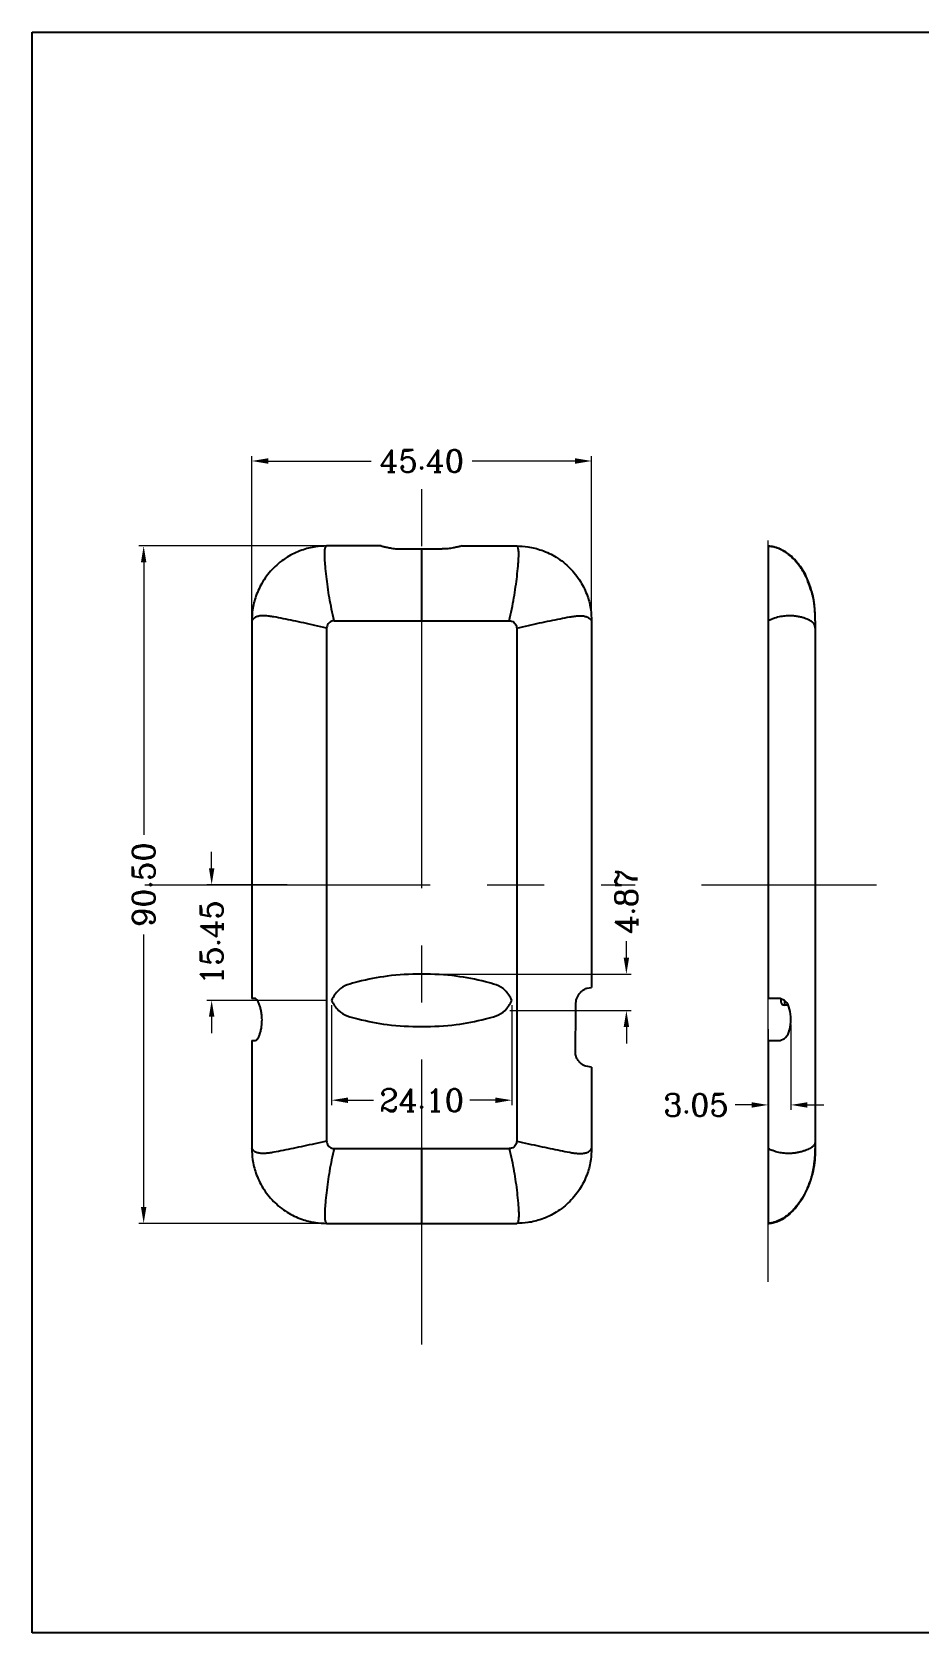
# Model space of a CAD drawing. Header units: millimetres. Extents: x -3610 to -2795, y 672 to 1276.
# Drawn here: x -3117.8 to -2999.1, y 969.9 to 1183.8 of the extents above; entities that cross this region are included whole.
import ezdxf

# ---------------------------------------------------------------- set-up
doc = ezdxf.new("R2010")
doc.units = ezdxf.units.MM
doc.header["$MEASUREMENT"] = 0
doc.linetypes.add('CENTER', pattern=[50.8, 31.75, -6.35, 6.35, -6.35])
doc.layers.add('dim', color=7, linetype='Continuous')
doc.layers.add('moldbase', color=7, linetype='Continuous', lineweight=20)
doc.styles.add('ROMANC', font='romanc.shx', dxfattribs={"bigfont": 'gbcbig.shx'})
doc.dimstyles.new('YanXiu', dxfattribs={"dimtxt": 3, "dimasz": 2.2, "dimexe": 0.66, "dimexo": 0.66, "dimgap": 0.66, "dimtad": 0, "dimzin": 1, "dimdsep": 46, "dimtxsty": 'ROMANC', "dimcen": 0, "dimclrd": 256, "dimclre": 3, "dimclrt": 3, "dimazin": 0, "dimtfac": 1, "dimtofl": 0, "dimtmove": 0, "dimatfit": 3, "dimfxl": 0, "dimlwd": 5, "dimlwe": 5, "dimarcsym": 0})

# ---------------------------------------------------------------- blocks, each defined once
blk = doc.blocks.new('*D85')
at = {"layer": 'Defpoints', "color": 0, "transparency": 16777216}
for p in [(-3076.11, 1115.15), (-3102.85, 1024.65), (-3076.11, 1024.65)]:
    blk.add_point(p, dxfattribs=at)
at = {"layer": 'dim', "color": 3, "lineweight": 5, "transparency": 16777216}
for p, q in [((-3076.77, 1115.15), (-3103.51, 1115.15)), ((-3076.77, 1024.65), (-3103.51, 1024.65))]:
    blk.add_line(p, q, dxfattribs=at)
at = {"layer": 'dim', "lineweight": 5, "transparency": 16777216}
for p, q in [((-3102.85, 1112.95), (-3102.85, 1076.56)), ((-3102.85, 1026.85), (-3102.85, 1063.24))]:
    blk.add_line(p, q, dxfattribs=at)
at = {"layer": 'dim', "transparency": 16777216}
for points in [[(-3103.22, 1112.95), (-3102.49, 1112.95), (-3102.85, 1115.15)], [(-3103.22, 1026.85), (-3102.49, 1026.85), (-3102.85, 1024.65)]]:
    blk.add_solid(points, dxfattribs=at)
at = {"layer": 'dim', "color": 3, "transparency": 16777216, "insert": (-3102.85, 1069.9), "char_height": 3, "attachment_point": 5, "rotation": 90, "style": 'ROMANC'}
blk.add_mtext('90.50', dxfattribs=at)
blk = doc.blocks.new('*D86')
at = {"layer": 'Defpoints', "color": 0, "transparency": 16777216}
for p in [(-3043.01, 1126.5), (-3088.41, 1099.62), (-3043.01, 1099.62)]:
    blk.add_point(p, dxfattribs=at)
at = {"layer": 'dim', "color": 3, "lineweight": 5, "transparency": 16777216}
for p, q in [((-3088.41, 1100.28), (-3088.41, 1127.16)), ((-3043.01, 1100.28), (-3043.01, 1127.16))]:
    blk.add_line(p, q, dxfattribs=at)
at = {"layer": 'dim', "lineweight": 5, "transparency": 16777216}
for p, q in [((-3086.21, 1126.5), (-3072.44, 1126.5)), ((-3045.21, 1126.5), (-3058.97, 1126.5))]:
    blk.add_line(p, q, dxfattribs=at)
at = {"layer": 'dim', "transparency": 16777216}
for points in [[(-3086.21, 1126.87), (-3086.21, 1126.13), (-3088.41, 1126.5)], [(-3045.21, 1126.87), (-3045.21, 1126.13), (-3043.01, 1126.5)]]:
    blk.add_solid(points, dxfattribs=at)
at = {"layer": 'dim', "color": 3, "transparency": 16777216, "insert": (-3065.71, 1126.5), "char_height": 3, "attachment_point": 5, "style": 'ROMANC'}
blk.add_mtext('45.40', dxfattribs=at)
blk = doc.blocks.new('*D87')
at = {"layer": 'Defpoints', "color": 0, "transparency": 16777216}
for p in [(-3019.43, 1051.27), (-3016.38, 1051.9), (-3019.43, 1040.48)]:
    blk.add_point(p, dxfattribs=at)
at = {"layer": 'dim', "color": 3, "lineweight": 5, "transparency": 16777216}
for p, q in [((-3019.43, 1050.61), (-3019.43, 1039.82)), ((-3016.38, 1051.24), (-3016.38, 1039.82))]:
    blk.add_line(p, q, dxfattribs=at)
at = {"layer": 'dim', "lineweight": 5, "transparency": 16777216}
for p, q in [((-3021.63, 1040.48), (-3023.83, 1040.48)), ((-3014.18, 1040.48), (-3011.98, 1040.48))]:
    blk.add_line(p, q, dxfattribs=at)
at = {"layer": 'dim', "transparency": 16777216}
for points in [[(-3021.63, 1040.84), (-3021.63, 1040.11), (-3019.43, 1040.48)], [(-3014.18, 1040.84), (-3014.18, 1040.11), (-3016.38, 1040.48)]]:
    blk.add_solid(points, dxfattribs=at)
at = {"layer": 'dim', "color": 3, "transparency": 16777216, "insert": (-3029.06, 1040.48), "char_height": 3, "attachment_point": 5, "style": 'ROMANC'}
blk.add_mtext('3.05', dxfattribs=at)
blk = doc.blocks.new('*D105')
at = {"layer": 'Defpoints', "color": 0, "transparency": 16777216}
for p in [(-3093.77, 1069.9), (-3083.01, 1069.9), (-3077.76, 1054.45)]:
    blk.add_point(p, dxfattribs=at)
at = {"layer": 'dim', "lineweight": 5, "transparency": 16777216}
for p, q in [((-3093.77, 1072.1), (-3093.77, 1074.3)), ((-3093.77, 1052.25), (-3093.77, 1050.05))]:
    blk.add_line(p, q, dxfattribs=at)
at = {"layer": 'dim', "color": 3, "lineweight": 5, "transparency": 16777216}
for p, q in [((-3083.67, 1069.9), (-3094.43, 1069.9)), ((-3078.42, 1054.45), (-3094.43, 1054.45))]:
    blk.add_line(p, q, dxfattribs=at)
at = {"layer": 'dim', "transparency": 16777216}
for points in [[(-3094.13, 1072.1), (-3093.4, 1072.1), (-3093.77, 1069.9)], [(-3094.13, 1052.25), (-3093.4, 1052.25), (-3093.77, 1054.45)]]:
    blk.add_solid(points, dxfattribs=at)
at = {"layer": 'dim', "color": 3, "transparency": 16777216, "insert": (-3093.77, 1062.17), "char_height": 3, "attachment_point": 5, "rotation": 90, "style": 'ROMANC'}
blk.add_mtext('15.45', dxfattribs=at)
blk = doc.blocks.new('*D106')
at = {"layer": 'Defpoints', "color": 0, "transparency": 16777216}
for p in [(-3077.76, 1054.45), (-3053.66, 1054.45), (-3053.66, 1041.11)]:
    blk.add_point(p, dxfattribs=at)
at = {"layer": 'dim', "color": 3, "lineweight": 5, "transparency": 16777216}
for p, q in [((-3077.76, 1053.79), (-3077.76, 1040.45)), ((-3053.66, 1053.79), (-3053.66, 1040.45))]:
    blk.add_line(p, q, dxfattribs=at)
at = {"layer": 'dim', "lineweight": 5, "transparency": 16777216}
for p, q in [((-3075.56, 1041.11), (-3072.15, 1041.11)), ((-3055.86, 1041.11), (-3059.26, 1041.11))]:
    blk.add_line(p, q, dxfattribs=at)
at = {"layer": 'dim', "transparency": 16777216}
for points in [[(-3075.56, 1041.47), (-3075.56, 1040.74), (-3077.76, 1041.11)], [(-3055.86, 1041.47), (-3055.86, 1040.74), (-3053.66, 1041.11)]]:
    blk.add_solid(points, dxfattribs=at)
at = {"layer": 'dim', "color": 3, "transparency": 16777216, "insert": (-3065.71, 1041.11), "char_height": 3, "attachment_point": 5, "style": 'ROMANC'}
blk.add_mtext('24.10', dxfattribs=at)
blk = doc.blocks.new('*D107')
at = {"layer": 'Defpoints', "color": 0, "transparency": 16777216}
for p in [(-3065.71, 1057.95), (-3038.36, 1057.95), (-3054.6, 1053.08)]:
    blk.add_point(p, dxfattribs=at)
at = {"layer": 'dim', "lineweight": 5, "transparency": 16777216}
for p, q in [((-3038.36, 1060.15), (-3038.36, 1062.35)), ((-3038.36, 1050.88), (-3038.36, 1048.68))]:
    blk.add_line(p, q, dxfattribs=at)
at = {"layer": 'dim', "color": 3, "lineweight": 5, "transparency": 16777216}
for p, q in [((-3065.05, 1057.95), (-3037.7, 1057.95)), ((-3053.94, 1053.08), (-3037.7, 1053.08))]:
    blk.add_line(p, q, dxfattribs=at)
at = {"layer": 'dim', "transparency": 16777216}
for points in [[(-3038.72, 1060.15), (-3037.99, 1060.15), (-3038.36, 1057.95)], [(-3038.72, 1050.88), (-3037.99, 1050.88), (-3038.36, 1053.08)]]:
    blk.add_solid(points, dxfattribs=at)
at = {"layer": 'dim', "color": 3, "transparency": 16777216, "insert": (-3038.36, 1067.65), "char_height": 3, "attachment_point": 5, "rotation": 90, "style": 'ROMANC'}
blk.add_mtext('4.87', dxfattribs=at)

msp = doc.modelspace()

# ---------------------------------------------------------------- linework, layer by layer
at = {"color": 7, "linetype": 'Continuous'}
for p, q in [((-3071.106, 1115.148), (-3078.406, 1115.148)), ((-3065.706, 1105.148), (-3065.706, 1114.753)), ((-3060.305, 1115.148), (-3053.006, 1115.148)), ((-3019.427, 1115.148), (-3019.427, 1054.698)), ((-3017.777, 1114.75), (-3017.777, 1114.753)), ((-3088.406, 1105.148), (-3088.406, 1054.698)), ((-3078.406, 1104.147), (-3078.406, 1035.648)), ((-3077.405, 1105.148), (-3054.006, 1105.148)), ((-3053.006, 1104.147), (-3053.006, 1035.648)), ((-3043.006, 1105.148), (-3043.006, 1056.174)), ((-3013.127, 1105.148), (-3013.127, 1034.648)), ((-3087.99, 1054.698), (-3088.406, 1054.698)), ((-3043.66, 1056.058), (-3043.006, 1056.174)), ((-3017.827, 1054.698), (-3019.427, 1054.698)), ((-3017.727, 1054.598), (-3017.727, 1054.298)), ((-3017.227, 1054.448), (-3017.227, 1053.798)), ((-3016.768, 1053.798), (-3017.227, 1053.798)), ((-3088.406, 1049.098), (-3087.931, 1049.098)), ((-3088.406, 1049.098), (-3088.406, 1034.648)), ((-3019.427, 1049.098), (-3019.427, 1024.648)), ((-3019.427, 1049.098), (-3017.827, 1049.098)), ((-3043.006, 1045.522), (-3043.794, 1045.661)), ((-3043.006, 1045.522), (-3043.006, 1034.648)), ((-3077.405, 1034.648), (-3054.006, 1034.648)), ((-3065.706, 1024.648), (-3065.706, 1034.648)), ((-3078.406, 1024.648), (-3053.006, 1024.648)), ((-3019.427, 1024.648), (-3019.284, 1024.655)), ((-3019.425, 1024.648), (-3019.427, 1024.648))]:
    msp.add_line(p, q, dxfattribs=at)
for centre, start, end in [((-3017.227, 1054.598), 170.73983, 180), ((-3017.227, 1054.298), 180, 269.9998)]:
    msp.add_arc(centre, 0.5, start, end, dxfattribs=at)
for points in [[(-3078.406, 1115.148), (-3079.892, 1115.037), (-3081.736, 1114.577), (-3083.694, 1113.635), (-3085.498, 1112.198), (-3086.923, 1110.388), (-3087.85, 1108.436), (-3088.299, 1106.608), (-3088.406, 1105.148)], [(-3078.668, 1114.21), (-3078.667, 1114.256), (-3078.654, 1114.486), (-3078.631, 1114.688), (-3078.595, 1114.859), (-3078.547, 1114.994), (-3078.484, 1115.091), (-3078.447, 1115.125), (-3078.406, 1115.148)], [(-3071.106, 1115.148), (-3070.867, 1115.099), (-3070.465, 1115.003), (-3069.894, 1114.883), (-3069.197, 1114.785), (-3068.456, 1114.75)], [(-3068.456, 1114.75), (-3067.515, 1114.752), (-3066.598, 1114.753), (-3065.706, 1114.753)], [(-3065.706, 1114.753), (-3064.814, 1114.753), (-3063.897, 1114.752), (-3062.956, 1114.75)], [(-3060.305, 1115.148), (-3060.544, 1115.099), (-3060.946, 1115.003), (-3061.517, 1114.883), (-3062.214, 1114.785), (-3062.956, 1114.75)], [(-3052.744, 1114.21), (-3052.745, 1114.256), (-3052.757, 1114.486), (-3052.781, 1114.688), (-3052.816, 1114.859), (-3052.865, 1114.994), (-3052.928, 1115.091), (-3052.965, 1115.125), (-3053.006, 1115.148)], [(-3053.006, 1115.148), (-3051.52, 1115.037), (-3049.675, 1114.577), (-3047.718, 1113.635), (-3045.914, 1112.198), (-3044.489, 1110.388), (-3043.562, 1108.436), (-3043.113, 1106.608), (-3043.006, 1105.148)], [(-3019.427, 1115.148), (-3018.945, 1115.099), (-3018.49, 1115.003), (-3018.109, 1114.883), (-3017.86, 1114.785), (-3017.777, 1114.75)], [(-3013.127, 1105.148), (-3013.141, 1105.945), (-3013.186, 1106.722), (-3013.388, 1108.225), (-3013.554, 1108.955), (-3013.77, 1109.675), (-3014.042, 1110.386), (-3014.373, 1111.09), (-3014.768, 1111.788), (-3015.229, 1112.47), (-3015.758, 1113.122), (-3016.357, 1113.724), (-3017.767, 1114.688), (-3018.573, 1114.994), (-3018.995, 1115.091), (-3019.427, 1115.148)], [(-3015.482, 1112.892), (-3015.866, 1113.334), (-3016.465, 1113.907), (-3017.777, 1114.753)], [(-3077.406, 1105.148), (-3077.745, 1106.722), (-3078.029, 1108.225), (-3078.26, 1109.675), (-3078.442, 1111.09), (-3078.58, 1112.47), (-3078.632, 1113.122), (-3078.651, 1113.431), (-3078.664, 1113.724), (-3078.668, 1114.21)], [(-3054.006, 1105.148), (-3053.666, 1106.722), (-3053.383, 1108.225), (-3053.152, 1109.675), (-3052.969, 1111.09), (-3052.832, 1112.47), (-3052.78, 1113.122), (-3052.761, 1113.431), (-3052.748, 1113.724), (-3052.744, 1114.21)], [(-3015.189, 1112.511), (-3015.482, 1112.892)], [(-3015.028, 1112.284), (-3015.328, 1112.698), (-3015.482, 1112.892)], [(-3015.189, 1112.511), (-3015.482, 1112.892)], [(-3014.982, 1112.216), (-3015.189, 1112.511)], [(-3015.028, 1112.284), (-3015.189, 1112.511)], [(-3014.319, 1111.077), (-3014.444, 1111.319), (-3015.028, 1112.284)], [(-3014.982, 1112.216), (-3015.028, 1112.284)], [(-3014.693, 1111.759), (-3014.982, 1112.216)], [(-3014.693, 1111.759), (-3014.982, 1112.216)], [(-3014.456, 1111.341), (-3014.693, 1111.759)], [(-3014.456, 1111.341), (-3014.693, 1111.759)], [(-3014.319, 1111.077), (-3014.456, 1111.341)], [(-3014.319, 1111.077), (-3014.456, 1111.341)], [(-3013.416, 1108.434), (-3014.319, 1111.077)], [(-3013.236, 1107.281), (-3013.409, 1108.396), (-3013.416, 1108.434)], [(-3013.332, 1107.978), (-3013.416, 1108.434)], [(-3013.332, 1107.978), (-3013.416, 1108.434)], [(-3013.268, 1107.544), (-3013.332, 1107.978)], [(-3078.406, 1104.148), (-3079.977, 1104.535), (-3081.465, 1104.868), (-3082.874, 1105.163), (-3084.21, 1105.433), (-3085.479, 1105.676), (-3086.088, 1105.768), (-3086.382, 1105.8), (-3086.667, 1105.82), (-3087.203, 1105.81), (-3087.68, 1105.714), (-3087.893, 1105.624), (-3088.086, 1105.501), (-3088.258, 1105.343), (-3088.406, 1105.148)], [(-3053.006, 1104.148), (-3051.434, 1104.535), (-3049.947, 1104.868), (-3048.538, 1105.163), (-3047.201, 1105.433), (-3045.932, 1105.676), (-3045.324, 1105.768), (-3045.03, 1105.8), (-3044.744, 1105.82), (-3044.209, 1105.81), (-3043.731, 1105.714), (-3043.518, 1105.624), (-3043.326, 1105.501), (-3043.154, 1105.343), (-3043.006, 1105.148)], [(-3013.127, 1104.148), (-3013.141, 1104.349), (-3013.186, 1104.535), (-3013.266, 1104.707), (-3013.387, 1104.868), (-3013.552, 1105.019), (-3013.766, 1105.163), (-3014.035, 1105.3), (-3014.363, 1105.433), (-3014.754, 1105.561), (-3015.211, 1105.676), (-3015.737, 1105.768), (-3016.334, 1105.82), (-3017.006, 1105.81), (-3017.75, 1105.714), (-3018.563, 1105.501), (-3018.99, 1105.343), (-3019.427, 1105.148)], [(-3013.244, 1107.35), (-3013.268, 1107.544)], [(-3013.23, 1107.23), (-3013.244, 1107.35)], [(-3013.189, 1106.799), (-3013.23, 1107.23)], [(-3013.168, 1106.505), (-3013.189, 1106.799)], [(-3013.143, 1106.023), (-3013.168, 1106.505)], [(-3013.135, 1105.765), (-3013.143, 1106.023)], [(-3013.127, 1105.148), (-3013.135, 1105.765)], [(-3077.405, 1105.148), (-3077.716, 1105.098), (-3077.995, 1104.956), (-3078.215, 1104.736), (-3078.357, 1104.458), (-3078.406, 1104.147)], [(-3054.006, 1105.148), (-3053.696, 1105.099), (-3053.417, 1104.957), (-3053.197, 1104.736), (-3053.055, 1104.458), (-3053.006, 1104.147)], [(-3053.656, 1054.448), (-3054.573, 1055.787), (-3057.185, 1056.923), (-3061.094, 1057.681), (-3065.706, 1057.948), (-3070.317, 1057.681), (-3074.226, 1056.923), (-3076.839, 1055.787), (-3077.756, 1054.448)], [(-3087.931, 1049.098), (-3087.792, 1049.152), (-3087.634, 1049.318), (-3087.472, 1049.594), (-3087.318, 1049.971), (-3087.184, 1050.445), (-3087.087, 1051.015), (-3087.042, 1051.674), (-3087.064, 1052.36), (-3087.144, 1052.976), (-3087.263, 1053.494), (-3087.407, 1053.922), (-3087.562, 1054.259), (-3087.717, 1054.501), (-3087.861, 1054.648), (-3087.99, 1054.698)], [(-3077.756, 1054.448), (-3076.839, 1053.108), (-3074.226, 1051.973), (-3070.317, 1051.214), (-3065.706, 1050.948), (-3061.094, 1051.214), (-3057.185, 1051.973), (-3054.573, 1053.108), (-3053.656, 1054.448)], [(-3045.09, 1054.098), (-3045.052, 1054.452), (-3044.947, 1054.8), (-3044.772, 1055.144), (-3044.531, 1055.471), (-3044.238, 1055.755), (-3043.931, 1055.961), (-3043.66, 1056.058)], [(-3017.827, 1049.098), (-3017.089, 1049.483), (-3016.566, 1050.509), (-3016.566, 1053.287), (-3017.089, 1054.312), (-3017.827, 1054.698)], [(-3045.173, 1047.598), (-3045.143, 1049.713), (-3045.115, 1051.88), (-3045.09, 1054.098)], [(-3043.794, 1045.661), (-3044.13, 1045.79), (-3044.483, 1046.057), (-3044.786, 1046.407), (-3045.008, 1046.8), (-3045.137, 1047.206), (-3045.173, 1047.598)], [(-3078.406, 1035.648), (-3079.977, 1035.296), (-3081.465, 1034.973), (-3082.874, 1034.675), (-3084.21, 1034.397), (-3085.479, 1034.147), (-3086.088, 1034.052), (-3086.382, 1034.018), (-3086.667, 1033.996), (-3087.203, 1034), (-3087.68, 1034.09), (-3087.893, 1034.177), (-3088.086, 1034.296), (-3088.258, 1034.453), (-3088.406, 1034.648)], [(-3078.406, 1035.648), (-3078.356, 1035.337), (-3078.215, 1035.059), (-3077.994, 1034.839), (-3077.716, 1034.697), (-3077.405, 1034.648)], [(-3053.006, 1035.648), (-3053.055, 1035.338), (-3053.197, 1035.059), (-3053.417, 1034.839), (-3053.696, 1034.697), (-3054.006, 1034.648)], [(-3053.006, 1035.648), (-3051.434, 1035.296), (-3049.947, 1034.973), (-3048.538, 1034.675), (-3047.202, 1034.397), (-3045.933, 1034.147), (-3045.324, 1034.052), (-3045.03, 1034.018), (-3044.745, 1033.996), (-3044.209, 1034), (-3043.731, 1034.09), (-3043.519, 1034.177), (-3043.326, 1034.296), (-3043.154, 1034.453), (-3043.006, 1034.648)], [(-3013.127, 1035.648), (-3013.131, 1035.557), (-3013.143, 1035.468), (-3013.196, 1035.296), (-3013.287, 1035.131), (-3013.419, 1034.973), (-3013.597, 1034.821), (-3013.824, 1034.675), (-3014.103, 1034.534), (-3014.439, 1034.397), (-3014.836, 1034.266), (-3015.296, 1034.147), (-3015.362, 1034.133)], [(-3088.406, 1034.648), (-3088.299, 1033.187), (-3087.85, 1031.359), (-3086.923, 1029.407), (-3085.498, 1027.598), (-3083.694, 1026.16), (-3081.736, 1025.219), (-3079.892, 1024.759), (-3078.406, 1024.648)], [(-3077.406, 1034.648), (-3077.745, 1033.126), (-3078.029, 1031.638), (-3078.442, 1028.751), (-3078.58, 1027.36), (-3078.607, 1027.027), (-3078.631, 1026.703), (-3078.65, 1026.391), (-3078.663, 1026.094), (-3078.667, 1025.584)], [(-3054.006, 1034.648), (-3053.666, 1033.126), (-3053.383, 1031.638), (-3052.97, 1028.751), (-3052.832, 1027.36), (-3052.804, 1027.027), (-3052.78, 1026.703), (-3052.761, 1026.391), (-3052.748, 1026.094), (-3052.744, 1025.584)], [(-3043.006, 1034.648), (-3043.113, 1033.187), (-3043.562, 1031.359), (-3044.489, 1029.407), (-3045.914, 1027.598), (-3047.718, 1026.16), (-3049.675, 1025.219), (-3051.52, 1024.759), (-3053.006, 1024.648)], [(-3015.362, 1034.133), (-3015.82, 1034.052), (-3016.411, 1033.996), (-3017.07, 1034), (-3017.798, 1034.09), (-3018.589, 1034.296), (-3019.004, 1034.453), (-3019.427, 1034.648)], [(-3013.127, 1034.648), (-3013.144, 1033.882), (-3013.196, 1033.126), (-3013.423, 1031.638), (-3013.833, 1030.181), (-3014.457, 1028.751), (-3014.859, 1028.048), (-3015.325, 1027.36), (-3015.853, 1026.703), (-3016.445, 1026.094), (-3017.824, 1025.116), (-3018.208, 1024.941), (-3018.605, 1024.803), (-3019.012, 1024.704), (-3019.427, 1024.648)], [(-3013.268, 1032.485), (-3013.198, 1033.086), (-3013.14, 1033.946), (-3013.127, 1034.648)], [(-3013.26, 1032.543), (-3013.198, 1033.086), (-3013.14, 1033.946)], [(-3013.14, 1033.946), (-3013.127, 1034.648)], [(-3014.951, 1027.824), (-3014.728, 1028.187), (-3014.336, 1028.917), (-3013.994, 1029.687), (-3013.708, 1030.496), (-3013.479, 1031.338), (-3013.309, 1032.212), (-3013.272, 1032.457)], [(-3013.675, 1030.603), (-3013.441, 1031.508), (-3013.282, 1032.389)], [(-3013.675, 1030.603), (-3013.479, 1031.338), (-3013.309, 1032.212), (-3013.282, 1032.389)], [(-3013.282, 1032.389), (-3013.26, 1032.543)], [(-3013.282, 1032.389), (-3013.272, 1032.457)], [(-3013.272, 1032.457), (-3013.268, 1032.485)], [(-3013.272, 1032.457), (-3013.268, 1032.485)], [(-3013.268, 1032.485), (-3013.26, 1032.543)], [(-3015.005, 1027.74), (-3014.53, 1028.539), (-3014.319, 1028.951)], [(-3014.951, 1027.824), (-3014.728, 1028.187), (-3014.336, 1028.917), (-3014.319, 1028.951)], [(-3014.319, 1028.951), (-3014.288, 1029.015)], [(-3014.319, 1028.951), (-3014.288, 1029.015)], [(-3014.288, 1029.015), (-3013.694, 1030.538)], [(-3013.694, 1030.538), (-3013.675, 1030.603)], [(-3013.694, 1030.538), (-3013.675, 1030.603)], [(-3016.67, 1025.818), (-3016.566, 1025.907), (-3015.971, 1026.49), (-3015.43, 1027.138), (-3015.005, 1027.74)], [(-3015.005, 1027.74), (-3014.951, 1027.824)], [(-3015.005, 1027.74), (-3014.951, 1027.824)], [(-3078.667, 1025.584), (-3078.666, 1025.556), (-3078.654, 1025.322), (-3078.631, 1025.116), (-3078.595, 1024.941), (-3078.547, 1024.803), (-3078.484, 1024.704), (-3078.447, 1024.671), (-3078.406, 1024.648)], [(-3052.744, 1025.584), (-3052.745, 1025.556), (-3052.758, 1025.322), (-3052.781, 1025.116), (-3052.816, 1024.941), (-3052.865, 1024.803), (-3052.928, 1024.704), (-3052.965, 1024.671), (-3053.006, 1024.648)], [(-3019.425, 1024.648), (-3019.427, 1024.648)], [(-3019.284, 1024.655), (-3018.648, 1024.758), (-3017.977, 1024.989)], [(-3017.977, 1024.989), (-3017.909, 1025.019), (-3016.67, 1025.818)], [(-3017.977, 1024.989), (-3017.881, 1025.032)], [(-3017.977, 1024.989), (-3017.881, 1025.032)], [(-3017.881, 1025.032), (-3017.713, 1025.114)], [(-3017.881, 1025.032), (-3017.713, 1025.114)], [(-3017.713, 1025.114), (-3017.445, 1025.264)], [(-3017.713, 1025.114), (-3017.445, 1025.264)], [(-3017.445, 1025.264), (-3017.151, 1025.451)], [(-3017.445, 1025.264), (-3017.151, 1025.451)], [(-3017.151, 1025.451), (-3016.76, 1025.744)], [(-3017.151, 1025.451), (-3016.76, 1025.744)], [(-3016.76, 1025.744), (-3016.67, 1025.818)], [(-3016.76, 1025.744), (-3016.67, 1025.818)]]:
    msp.add_spline(points, degree=3, dxfattribs=at)
at = {"layer": 'dim', "color": 3}
for p, q in [((-3117.769, 1183.809), (-2817.294, 1183.809)), ((-3117.769, 969.936), (-3117.769, 1183.809)), ((-2817.294, 969.936), (-3117.769, 969.936))]:
    msp.add_line(p, q, dxfattribs=at)
at = {"layer": 'moldbase', "color": 1, "linetype": 'CENTER', "ltscale": 1.2}
for p, q in [((-3065.706, 1008.454), (-3065.706, 1124.368)), ((-3019.427, 1016.84), (-3019.427, 1121.224)), ((-3102.683, 1069.898), (-3037.189, 1069.898)), ((-3028.334, 1069.898), (-3004.942, 1069.898))]:
    msp.add_line(p, q, dxfattribs=at)

# ---------------------------------------------------------------- dimensions: what is measured, and where the dimension line sits
at = {"layer": 'dim', "color": 3}
for base, p1, p2, picture, middle in [((-3043.006, 1126.499), (-3088.406, 1099.62), (-3043.006, 1099.62), '*D86', (-3065.706, 1126.499)), ((-3053.656, 1041.107), (-3077.756, 1054.448), (-3053.656, 1054.448), '*D106', (-3065.706, 1041.107)), ((-3019.427, 1040.478), (-3016.381, 1051.898), (-3019.427, 1051.273), '*D87', (-3029.058, 1040.478))]:
    dim = msp.add_linear_dim(base=base, p1=p1, p2=p2, dimstyle='YanXiu', dxfattribs=at)
    dim.commit()
    dim.dimension.update_dxf_attribs({"geometry": picture, "text_midpoint": middle})
for base, p1, p2, picture, middle in [((-3102.854, 1024.648), (-3076.114, 1115.148), (-3076.114, 1024.648), '*D85', (-3102.854, 1069.898)), ((-3093.767, 1069.898), (-3077.756, 1054.448), (-3083.007, 1069.898), '*D105', (-3093.767, 1062.173)), ((-3038.356, 1057.948), (-3054.603, 1053.079), (-3065.706, 1057.948), '*D107', (-3038.356, 1067.651))]:
    dim = msp.add_linear_dim(base=base, p1=p1, p2=p2, angle=90, dimstyle='YanXiu', dxfattribs=at)
    dim.commit()
    dim.dimension.update_dxf_attribs({"geometry": picture, "text_midpoint": middle})

doc.saveas('drawing.dxf')
